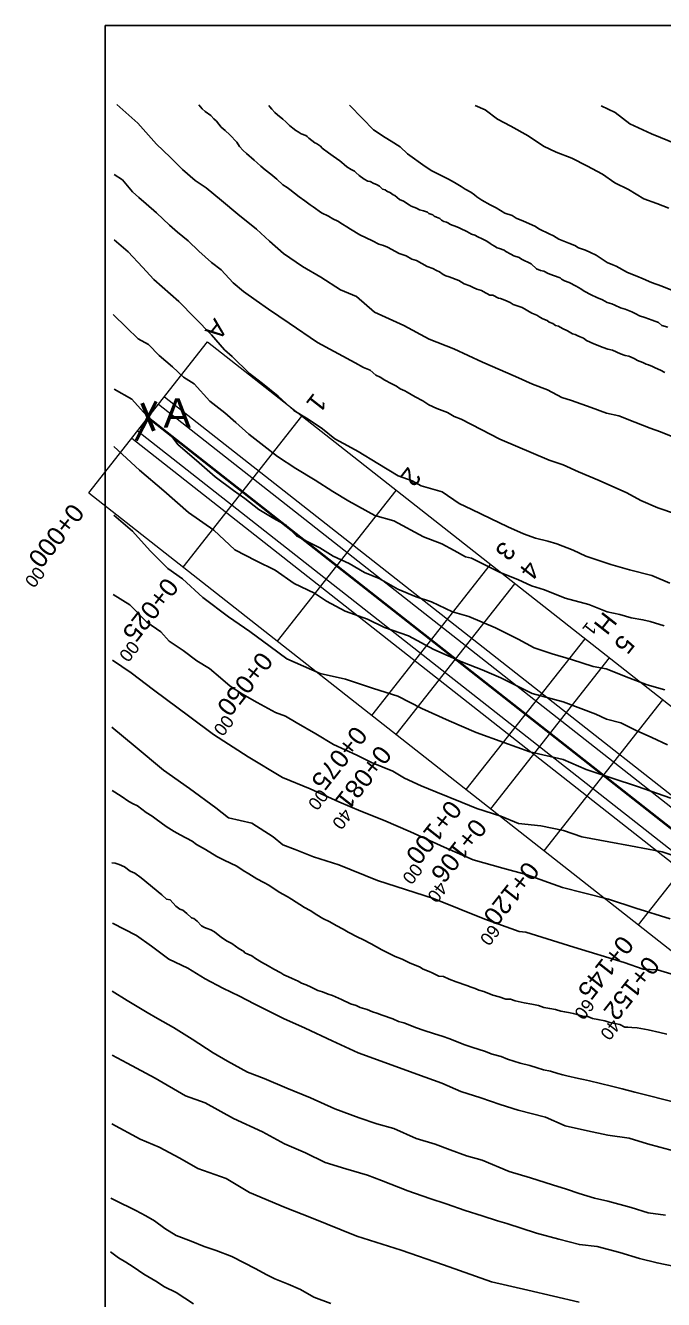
# Model space of a CAD drawing. Header units: millimetres. Extents: x 19067981 to 38137102, y 2652003 to 2652615.
# Drawn here: x 19068144.76 to 19068151.4, y 2652260.4 to 2652273.67 of the extents above; entities that cross this region are included whole.
import ezdxf

# ---------------------------------------------------------------- set-up
doc = ezdxf.new("R2010")
doc.units = ezdxf.units.MM
doc.layers.add('kurp', color=94, linetype='Continuous')
doc.layers.add('Layer1', color=7, linetype='Continuous', lineweight=50)
doc.styles.get("Standard").update_dxf_attribs({"font": 'arial.ttf'})

msp = doc.modelspace()

# ---------------------------------------------------------------- linework, layer by layer
for points in [[(19068145.591, 2652273.672), (19068174.11, 2652273.672), (19068174.11, 2652253.459), (19068145.591, 2652253.459), (19068145.591, 2652273.672)], [(19068145.714, 2652272.849), (19068145.932, 2652272.655), (19068146.125, 2652272.435), (19068146.268, 2652272.299), (19068146.398, 2652272.173), (19068146.527, 2652272.058), (19068146.643, 2652271.981), (19068146.803, 2652271.848), (19068146.973, 2652271.706), (19068147.167, 2652271.55), (19068147.303, 2652271.427), (19068147.449, 2652271.298), (19068147.646, 2652271.162), (19068147.837, 2652271.05), (19068148.042, 2652270.919), (19068148.208, 2652270.851), (19068148.396, 2652270.688), (19068148.702, 2652270.549), (19068148.964, 2652270.406), (19068149.223, 2652270.306), (19068149.519, 2652270.166), (19068149.863, 2652270.016), (19068150.04, 2652269.937), (19068150.198, 2652269.878), (19068150.347, 2652269.799), (19068150.448, 2652269.768), (19068150.651, 2652269.693), (19068150.812, 2652269.636), (19068150.94, 2652269.606), (19068151.107, 2652269.542), (19068151.266, 2652269.48), (19068151.372, 2652269.441), (19068151.621, 2652269.339)], [(19068146.568, 2652272.846), (19068146.6, 2652272.804), (19068146.634, 2652272.775), (19068146.692, 2652272.734), (19068146.724, 2652272.699), (19068146.75, 2652272.676), (19068146.799, 2652272.614), (19068146.84, 2652272.579), (19068146.889, 2652272.532), (19068146.961, 2652272.458), (19068146.99, 2652272.413), (19068147.028, 2652272.369), (19068147.064, 2652272.339), (19068147.144, 2652272.271), (19068147.175, 2652272.241), (19068147.212, 2652272.207), (19068147.256, 2652272.169), (19068147.316, 2652272.123), (19068147.378, 2652272.07), (19068147.442, 2652272.014), (19068147.487, 2652271.986), (19068147.513, 2652271.964), (19068147.611, 2652271.889), (19068147.67, 2652271.845), (19068147.724, 2652271.805), (19068147.758, 2652271.782), (19068147.845, 2652271.722), (19068147.916, 2652271.685), (19068147.96, 2652271.66), (19068148.012, 2652271.635), (19068148.063, 2652271.602), (19068148.107, 2652271.575), (19068148.144, 2652271.552), (19068148.244, 2652271.493), (19068148.309, 2652271.46), (19068148.373, 2652271.428), (19068148.439, 2652271.394), (19068148.489, 2652271.382), (19068148.532, 2652271.362), (19068148.653, 2652271.297), (19068148.725, 2652271.272), (19068148.783, 2652271.238), (19068148.831, 2652271.224), (19068148.943, 2652271.161), (19068149.003, 2652271.142), (19068149.041, 2652271.119), (19068149.071, 2652271.105), (19068149.11, 2652271.079), (19068149.139, 2652271.064), (19068149.174, 2652271.055), (19068149.272, 2652271.015), (19068149.33, 2652270.981), (19068149.387, 2652270.96), (19068149.422, 2652270.945), (19068149.462, 2652270.927), (19068149.511, 2652270.913), (19068149.527, 2652270.9), (19068149.596, 2652270.865), (19068149.629, 2652270.863), (19068149.685, 2652270.833), (19068149.707, 2652270.829), (19068149.752, 2652270.81), (19068149.808, 2652270.786), (19068149.839, 2652270.767), (19068149.88, 2652270.754), (19068149.932, 2652270.736), (19068150.035, 2652270.675), (19068150.084, 2652270.654), (19068150.117, 2652270.633), (19068150.148, 2652270.617), (19068150.192, 2652270.599), (19068150.213, 2652270.583), (19068150.252, 2652270.57), (19068150.281, 2652270.549), (19068150.312, 2652270.539), (19068150.353, 2652270.517), (19068150.404, 2652270.493), (19068150.457, 2652270.462), (19068150.485, 2652270.454), (19068150.512, 2652270.44), (19068150.537, 2652270.429), (19068150.572, 2652270.416), (19068150.603, 2652270.392), (19068150.68, 2652270.355), (19068150.776, 2652270.319), (19068150.825, 2652270.3), (19068150.872, 2652270.289), (19068150.955, 2652270.252), (19068151.005, 2652270.235), (19068151.044, 2652270.227), (19068151.1, 2652270.204), (19068151.132, 2652270.184), (19068151.189, 2652270.161), (19068151.225, 2652270.146), (19068151.249, 2652270.137), (19068151.288, 2652270.122), (19068151.317, 2652270.105), (19068151.372, 2652270.083), (19068151.419, 2652270.058)], [(19068148.134, 2652272.842), (19068148.27, 2652272.702), (19068148.385, 2652272.585), (19068148.507, 2652272.507), (19068148.569, 2652272.467), (19068148.663, 2652272.407), (19068148.74, 2652272.334), (19068148.924, 2652272.205), (19068148.993, 2652272.157), (19068149.166, 2652272.07), (19068149.229, 2652272.037), (19068149.297, 2652271.994), (19068149.339, 2652271.966), (19068149.399, 2652271.936), (19068149.437, 2652271.91), (19068149.46, 2652271.887), (19068149.513, 2652271.852), (19068149.599, 2652271.805), (19068149.635, 2652271.787), (19068149.662, 2652271.773), (19068149.752, 2652271.718), (19068149.828, 2652271.694), (19068149.871, 2652271.666), (19068149.946, 2652271.634), (19068150.065, 2652271.583), (19068150.114, 2652271.552), (19068150.215, 2652271.502), (19068150.259, 2652271.48), (19068150.314, 2652271.447), (19068150.417, 2652271.404), (19068150.48, 2652271.381), (19068150.518, 2652271.355), (19068150.592, 2652271.333), (19068150.644, 2652271.308), (19068150.704, 2652271.279), (19068150.787, 2652271.224), (19068150.818, 2652271.203), (19068150.876, 2652271.179), (19068150.91, 2652271.165), (19068151.03, 2652271.099), (19068151.126, 2652271.06), (19068151.192, 2652271.032), (19068151.28, 2652270.995), (19068151.388, 2652270.958), (19068151.498, 2652270.911)], [(19068149.444, 2652272.839), (19068149.549, 2652272.792), (19068149.676, 2652272.697), (19068149.813, 2652272.622), (19068149.995, 2652272.524), (19068150.154, 2652272.414), (19068150.286, 2652272.351), (19068150.449, 2652272.289), (19068150.607, 2652272.209), (19068150.77, 2652272.125), (19068150.897, 2652272.033), (19068151.038, 2652271.963), (19068151.201, 2652271.867), (19068151.333, 2652271.817), (19068151.461, 2652271.769)], [(19068150.754, 2652272.836), (19068150.9, 2652272.767), (19068151.054, 2652272.649), (19068151.279, 2652272.545), (19068151.544, 2652272.437)], [(19068145.684, 2652272.12), (19068145.771, 2652272.066), (19068145.877, 2652271.939), (19068145.941, 2652271.879), (19068146.018, 2652271.816), (19068146.125, 2652271.721), (19068146.26, 2652271.591), (19068146.346, 2652271.518), (19068146.456, 2652271.428), (19068146.568, 2652271.321), (19068146.697, 2652271.204), (19068146.799, 2652271.127), (19068146.924, 2652270.993), (19068147.032, 2652270.9), (19068147.162, 2652270.807), (19068147.293, 2652270.717), (19068147.508, 2652270.572), (19068147.803, 2652270.372), (19068148.194, 2652270.16), (19068148.281, 2652270.11), (19068148.351, 2652270.081), (19068148.409, 2652270.03), (19068148.456, 2652270.01), (19068148.502, 2652269.98), (19068148.568, 2652269.945), (19068148.624, 2652269.917), (19068148.663, 2652269.887), (19068148.711, 2652269.867), (19068148.735, 2652269.855), (19068148.819, 2652269.806), (19068148.898, 2652269.762), (19068148.961, 2652269.722), (19068149.046, 2652269.683), (19068149.154, 2652269.642), (19068149.226, 2652269.601), (19068149.297, 2652269.571), (19068149.505, 2652269.463), (19068149.701, 2652269.364), (19068150.214, 2652269.146), (19068150.358, 2652269.095), (19068150.518, 2652269.023), (19068150.733, 2652268.932), (19068151.023, 2652268.804), (19068151.169, 2652268.724), (19068151.345, 2652268.649), (19068151.541, 2652268.582)], [(19068145.684, 2652271.44), (19068145.831, 2652271.314), (19068145.981, 2652271.156), (19068146.098, 2652271.026), (19068146.357, 2652270.798), (19068146.524, 2652270.626), (19068146.697, 2652270.449), (19068146.834, 2652270.293), (19068146.912, 2652270.225), (19068147.093, 2652270.049), (19068147.229, 2652269.945), (19068147.391, 2652269.813), (19068147.556, 2652269.664), (19068147.705, 2652269.573), (19068147.853, 2652269.473), (19068147.981, 2652269.366), (19068148.118, 2652269.294), (19068148.227, 2652269.234), (19068148.429, 2652269.11), (19068148.643, 2652268.982), (19068148.786, 2652268.931), (19068148.882, 2652268.878), (19068149.1, 2652268.814), (19068149.278, 2652268.695), (19068149.41, 2652268.633), (19068149.603, 2652268.538), (19068149.784, 2652268.452), (19068149.945, 2652268.377), (19068150.071, 2652268.332), (19068150.199, 2652268.302), (19068150.293, 2652268.274), (19068150.465, 2652268.209), (19068150.597, 2652268.144), (19068150.857, 2652268.058), (19068151.05, 2652268.002), (19068151.284, 2652267.943), (19068151.471, 2652267.865)], [(19068145.685, 2652269.884), (19068145.868, 2652269.782), (19068146.052, 2652269.574), (19068146.276, 2652269.406), (19068146.353, 2652269.304), (19068146.541, 2652269.141), (19068146.735, 2652268.973), (19068146.928, 2652268.831), (19068147.047, 2652268.746), (19068147.192, 2652268.631), (19068147.348, 2652268.537), (19068147.479, 2652268.465), (19068147.585, 2652268.358), (19068147.714, 2652268.288), (19068147.825, 2652268.233), (19068147.966, 2652268.147), (19068148.13, 2652268.069), (19068148.293, 2652267.976), (19068148.444, 2652267.912), (19068148.64, 2652267.801), (19068148.828, 2652267.721), (19068148.989, 2652267.669), (19068149.206, 2652267.566), (19068149.379, 2652267.516), (19068149.654, 2652267.4), (19068149.89, 2652267.28), (19068150.059, 2652267.192), (19068150.244, 2652267.128), (19068150.447, 2652267.071), (19068150.672, 2652266.997), (19068150.808, 2652266.971), (19068151.042, 2652266.878), (19068151.235, 2652266.804), (19068151.418, 2652266.754)], [(19068145.68, 2652269.288), (19068145.949, 2652269.041), (19068146.201, 2652268.826), (19068146.459, 2652268.6), (19068146.722, 2652268.416), (19068146.943, 2652268.211), (19068147.164, 2652268.096), (19068147.36, 2652267.998), (19068147.56, 2652267.861), (19068147.77, 2652267.761), (19068147.896, 2652267.677), (19068148.091, 2652267.572), (19068148.323, 2652267.488), (19068148.501, 2652267.404), (19068148.749, 2652267.315), (19068149.012, 2652267.173), (19068149.312, 2652267.042), (19068149.517, 2652266.963), (19068149.712, 2652266.879), (19068150.038, 2652266.716), (19068150.359, 2652266.627), (19068150.701, 2652266.5), (19068150.809, 2652266.449), (19068150.961, 2652266.409), (19068151.12, 2652266.33), (19068151.284, 2652266.257), (19068151.446, 2652266.18)], [(19068145.68, 2652268.574), (19068145.875, 2652268.407), (19068146.06, 2652268.202), (19068146.245, 2652268.017), (19068146.395, 2652267.909), (19068146.609, 2652267.715), (19068146.874, 2652267.513), (19068147.097, 2652267.36), (19068147.31, 2652267.203), (19068147.484, 2652267.078), (19068147.831, 2652266.923), (19068148.093, 2652266.863), (19068148.386, 2652266.769), (19068148.637, 2652266.686), (19068148.888, 2652266.56), (19068149.174, 2652266.431), (19068149.453, 2652266.309), (19068149.743, 2652266.205), (19068150.011, 2652266.107), (19068150.359, 2652266.029), (19068150.6, 2652265.925), (19068150.868, 2652265.834), (19068151.133, 2652265.747), (19068151.479, 2652265.625)], [(19068145.675, 2652267.745), (19068145.85, 2652267.637), (19068146.024, 2652267.459), (19068146.17, 2652267.357), (19068146.258, 2652267.26), (19068146.404, 2652267.164), (19068146.545, 2652267.055), (19068146.679, 2652266.977), (19068146.792, 2652266.88), (19068146.894, 2652266.79), (19068147.021, 2652266.709), (19068147.174, 2652266.623), (19068147.366, 2652266.517), (19068147.47, 2652266.478), (19068147.58, 2652266.412), (19068147.784, 2652266.296), (19068147.969, 2652266.185), (19068148.212, 2652266.074), (19068148.364, 2652265.996), (19068148.586, 2652265.908), (19068148.709, 2652265.832), (19068148.88, 2652265.753), (19068149.035, 2652265.691), (19068149.307, 2652265.581), (19068149.46, 2652265.516), (19068149.71, 2652265.437), (19068149.893, 2652265.363), (19068150.126, 2652265.336), (19068150.362, 2652265.29), (19068150.554, 2652265.223), (19068150.834, 2652265.172), (19068151.061, 2652265.128), (19068151.246, 2652265.093), (19068151.391, 2652265.068), (19068151.634, 2652264.986)], [(19068145.662, 2652266.363), (19068145.903, 2652266.163), (19068146.2, 2652265.917), (19068146.47, 2652265.726), (19068146.742, 2652265.523), (19068146.877, 2652265.421), (19068147.118, 2652265.364), (19068147.341, 2652265.221), (19068147.441, 2652265.138), (19068147.57, 2652265.089), (19068147.762, 2652265.015), (19068148.025, 2652264.932), (19068148.426, 2652264.769), (19068149.009, 2652264.581), (19068149.544, 2652264.364), (19068149.9, 2652264.238), (19068149.971, 2652264.229), (19068150.469, 2652264.072), (19068150.993, 2652263.913), (19068151.193, 2652263.845), (19068151.342, 2652263.836), (19068151.654, 2652263.745)], [(19068145.666, 2652265.705), (19068145.758, 2652265.647), (19068145.837, 2652265.591), (19068145.883, 2652265.565), (19068145.928, 2652265.544), (19068146.018, 2652265.475), (19068146.08, 2652265.437), (19068146.121, 2652265.407), (19068146.226, 2652265.331), (19068146.311, 2652265.277), (19068146.374, 2652265.244), (19068146.497, 2652265.178), (19068146.543, 2652265.142), (19068146.635, 2652265.091), (19068146.755, 2652265.018), (19068146.832, 2652264.98), (19068146.963, 2652264.916), (19068147.028, 2652264.873), (19068147.086, 2652264.838), (19068147.171, 2652264.785), (19068147.244, 2652264.746), (19068147.297, 2652264.718), (19068147.403, 2652264.646), (19068147.485, 2652264.6), (19068147.532, 2652264.575), (19068147.665, 2652264.488), (19068147.727, 2652264.454), (19068147.795, 2652264.411), (19068147.858, 2652264.373), (19068147.93, 2652264.336), (19068147.997, 2652264.301), (19068148.069, 2652264.262), (19068148.122, 2652264.231), (19068148.221, 2652264.179), (19068148.273, 2652264.155), (19068148.361, 2652264.109), (19068148.471, 2652264.047), (19068148.61, 2652263.976), (19068148.682, 2652263.948), (19068148.767, 2652263.908), (19068148.863, 2652263.868), (19068148.901, 2652263.845), (19068148.964, 2652263.819), (19068148.997, 2652263.806), (19068149.064, 2652263.773), (19068149.115, 2652263.767), (19068149.171, 2652263.74), (19068149.245, 2652263.713), (19068149.355, 2652263.676), (19068149.402, 2652263.657), (19068149.444, 2652263.644), (19068149.483, 2652263.627), (19068149.532, 2652263.611), (19068149.629, 2652263.574), (19068149.694, 2652263.555), (19068149.764, 2652263.532), (19068149.811, 2652263.532), (19068149.861, 2652263.515), (19068149.953, 2652263.495), (19068150.032, 2652263.479), (19068150.101, 2652263.465), (19068150.158, 2652263.447), (19068150.219, 2652263.434), (19068150.279, 2652263.423), (19068150.334, 2652263.407), (19068150.376, 2652263.399), (19068150.431, 2652263.389), (19068150.464, 2652263.383), (19068150.505, 2652263.372), (19068150.57, 2652263.353), (19068150.617, 2652263.352), (19068150.665, 2652263.332), (19068150.722, 2652263.322), (19068150.794, 2652263.305), (19068150.846, 2652263.29), (19068150.951, 2652263.269), (19068151.001, 2652263.241), (19068151.034, 2652263.24), (19068151.074, 2652263.238), (19068151.13, 2652263.233), (19068151.243, 2652263.213), (19068151.367, 2652263.184), (19068151.439, 2652263.168)], [(19068145.662, 2652264.952), (19068145.695, 2652264.948), (19068145.737, 2652264.935), (19068145.793, 2652264.91), (19068145.852, 2652264.864), (19068145.901, 2652264.843), (19068145.967, 2652264.797), (19068146.183, 2652264.617), (19068146.229, 2652264.575), (19068146.268, 2652264.567), (19068146.326, 2652264.501), (19068146.37, 2652264.471), (19068146.399, 2652264.459), (19068146.442, 2652264.424), (19068146.489, 2652264.378), (19068146.515, 2652264.372), (19068146.549, 2652264.345), (19068146.596, 2652264.297), (19068146.624, 2652264.28), (19068146.655, 2652264.268), (19068146.69, 2652264.254), (19068146.729, 2652264.232), (19068146.802, 2652264.174), (19068146.863, 2652264.137), (19068146.911, 2652264.111), (19068146.986, 2652264.055), (19068147.031, 2652264.032), (19068147.047, 2652264.014), (19068147.078, 2652264.001), (19068147.117, 2652263.982), (19068147.158, 2652263.954), (19068147.22, 2652263.918), (19068147.287, 2652263.879), (19068147.346, 2652263.846), (19068147.419, 2652263.807), (19068147.451, 2652263.785), (19068147.5, 2652263.764), (19068147.537, 2652263.747), (19068147.6, 2652263.718), (19068147.637, 2652263.7), (19068147.684, 2652263.682), (19068147.736, 2652263.656), (19068147.806, 2652263.621), (19068147.854, 2652263.609), (19068147.913, 2652263.585), (19068147.958, 2652263.57), (19068148.052, 2652263.53), (19068148.144, 2652263.485), (19068148.206, 2652263.466), (19068148.247, 2652263.447), (19068148.318, 2652263.424), (19068148.373, 2652263.4), (19068148.42, 2652263.387), (19068148.476, 2652263.367), (19068148.586, 2652263.328), (19068148.645, 2652263.299), (19068148.702, 2652263.285), (19068148.833, 2652263.233), (19068148.902, 2652263.208), (19068149.021, 2652263.172), (19068149.099, 2652263.147), (19068149.18, 2652263.118), (19068149.326, 2652263.061), (19068149.42, 2652263.028), (19068149.542, 2652262.989), (19068149.621, 2652262.961), (19068149.713, 2652262.934), (19068149.779, 2652262.909), (19068149.912, 2652262.865), (19068150.013, 2652262.84), (19068150.088, 2652262.818), (19068150.154, 2652262.796), (19068150.227, 2652262.782), (19068150.303, 2652262.757), (19068150.357, 2652262.744), (19068150.398, 2652262.732), (19068150.519, 2652262.707), (19068150.571, 2652262.696), (19068150.634, 2652262.68), (19068150.862, 2652262.627), (19068150.975, 2652262.599), (19068151.106, 2652262.565), (19068151.26, 2652262.525), (19068151.571, 2652262.444)], [(19068145.668, 2652264.323), (19068145.916, 2652264.194), (19068146.074, 2652264.083), (19068146.253, 2652263.95), (19068146.451, 2652263.856), (19068146.633, 2652263.745), (19068146.817, 2652263.647), (19068146.99, 2652263.563), (19068147.144, 2652263.484), (19068147.449, 2652263.331), (19068147.675, 2652263.23), (19068147.956, 2652263.099), (19068148.226, 2652262.973), (19068148.466, 2652262.885), (19068148.835, 2652262.75), (19068149.098, 2652262.658), (19068149.295, 2652262.572), (19068149.503, 2652262.506), (19068149.702, 2652262.435), (19068149.892, 2652262.375), (19068150.174, 2652262.304), (19068150.382, 2652262.212), (19068150.613, 2652262.161), (19068150.824, 2652262.116), (19068151.045, 2652262.084), (19068151.238, 2652262.024), (19068151.366, 2652261.991), (19068151.575, 2652261.936)], [(19068145.665, 2652262.949), (19068145.821, 2652262.864), (19068146.112, 2652262.709), (19068146.427, 2652262.524), (19068146.632, 2652262.452), (19068146.928, 2652262.288), (19068147.231, 2652262.149), (19068147.459, 2652262.024), (19068147.677, 2652261.931), (19068147.881, 2652261.831), (19068148.097, 2652261.766), (19068148.321, 2652261.699), (19068148.47, 2652261.643), (19068148.741, 2652261.537), (19068148.972, 2652261.456), (19068149.143, 2652261.4), (19068149.34, 2652261.333), (19068149.516, 2652261.275), (19068149.675, 2652261.225), (19068149.773, 2652261.196), (19068150.082, 2652261.097), (19068150.314, 2652261.034), (19068150.529, 2652260.976), (19068150.714, 2652260.956), (19068150.948, 2652260.893), (19068151.154, 2652260.831), (19068151.337, 2652260.786), (19068151.623, 2652260.729)], [(19068145.66, 2652262.234), (19068145.957, 2652262.074), (19068146.154, 2652261.991), (19068146.368, 2652261.877), (19068146.556, 2652261.767), (19068146.851, 2652261.665), (19068147.095, 2652261.52), (19068147.467, 2652261.362), (19068147.741, 2652261.255), (19068148.21, 2652261.063), (19068148.674, 2652260.917), (19068149.115, 2652260.766), (19068149.615, 2652260.587), (19068149.993, 2652260.501), (19068150.526, 2652260.377)], [(19068147.94, 2652260.364), (19068147.765, 2652260.429), (19068147.624, 2652260.508), (19068147.496, 2652260.563), (19068147.358, 2652260.62), (19068147.273, 2652260.66), (19068147.153, 2652260.727), (19068147.038, 2652260.788), (19068146.91, 2652260.853), (19068146.746, 2652260.914), (19068146.622, 2652260.955), (19068146.488, 2652261.012), (19068146.33, 2652261.071), (19068146.214, 2652261.144), (19068146.105, 2652261.223), (19068146.014, 2652261.276), (19068145.909, 2652261.333), (19068145.834, 2652261.371), (19068145.767, 2652261.402), (19068145.651, 2652261.46)], [(19068145.648, 2652260.901), (19068145.73, 2652260.84), (19068145.805, 2652260.792), (19068145.882, 2652260.746), (19068145.994, 2652260.667), (19068146.12, 2652260.597), (19068146.21, 2652260.537), (19068146.33, 2652260.476), (19068146.51, 2652260.359)]]:
    msp.add_lwpolyline(points)
at = {"color": 61}
for points in [[(19068151.448, 2652270.53), (19068151.388, 2652270.546), (19068151.351, 2652270.579), (19068151.287, 2652270.603), (19068151.209, 2652270.632), (19068151.154, 2652270.647), (19068151.116, 2652270.668), (19068151.074, 2652270.691), (19068151.006, 2652270.717), (19068150.957, 2652270.731), (19068150.899, 2652270.76), (19068150.866, 2652270.773), (19068150.816, 2652270.787), (19068150.768, 2652270.814), (19068150.71, 2652270.838), (19068150.652, 2652270.866), (19068150.579, 2652270.905), (19068150.544, 2652270.928), (19068150.494, 2652270.958), (19068150.422, 2652270.996), (19068150.375, 2652271.011), (19068150.343, 2652271.031), (19068150.329, 2652271.045), (19068150.259, 2652271.068), (19068150.203, 2652271.09), (19068150.158, 2652271.112), (19068150.122, 2652271.121), (19068150.082, 2652271.139), (19068150.027, 2652271.19), (19068149.927, 2652271.24), (19068149.901, 2652271.256), (19068149.847, 2652271.274), (19068149.813, 2652271.291), (19068149.762, 2652271.317), (19068149.744, 2652271.331), (19068149.696, 2652271.348), (19068149.673, 2652271.357), (19068149.644, 2652271.375), (19068149.62, 2652271.389), (19068149.598, 2652271.403), (19068149.564, 2652271.425), (19068149.518, 2652271.45), (19068149.472, 2652271.472), (19068149.441, 2652271.488), (19068149.404, 2652271.499), (19068149.358, 2652271.525), (19068149.336, 2652271.538), (19068149.311, 2652271.549), (19068149.269, 2652271.568), (19068149.226, 2652271.587), (19068149.203, 2652271.591), (19068149.18, 2652271.604), (19068149.166, 2652271.613), (19068149.144, 2652271.624), (19068149.116, 2652271.632), (19068149.094, 2652271.646), (19068149.074, 2652271.662), (19068149.041, 2652271.674), (19068149.017, 2652271.687), (19068149.001, 2652271.701), (19068148.96, 2652271.713), (19068148.947, 2652271.729), (19068148.905, 2652271.742), (19068148.865, 2652271.752), (19068148.834, 2652271.771), (19068148.777, 2652271.789), (19068148.756, 2652271.805), (19068148.696, 2652271.842), (19068148.655, 2652271.858), (19068148.631, 2652271.881), (19068148.606, 2652271.901), (19068148.589, 2652271.91), (19068148.563, 2652271.928), (19068148.524, 2652271.947), (19068148.508, 2652271.96), (19068148.477, 2652271.969), (19068148.448, 2652271.998), (19068148.417, 2652272.017), (19068148.39, 2652272.028), (19068148.352, 2652272.047), (19068148.326, 2652272.051), (19068148.287, 2652272.071), (19068148.235, 2652272.108), (19068148.201, 2652272.14), (19068148.187, 2652272.155), (19068148.152, 2652272.172), (19068148.106, 2652272.2), (19068148.079, 2652272.223), (19068148.055, 2652272.244), (19068148.034, 2652272.263), (19068147.964, 2652272.311), (19068147.917, 2652272.344), (19068147.852, 2652272.394), (19068147.834, 2652272.414), (19068147.793, 2652272.443), (19068147.775, 2652272.451), (19068147.713, 2652272.497), (19068147.696, 2652272.517), (19068147.681, 2652272.525), (19068147.632, 2652272.544), (19068147.599, 2652272.564), (19068147.577, 2652272.58), (19068147.546, 2652272.604), (19068147.51, 2652272.632), (19068147.473, 2652272.67), (19068147.442, 2652272.698), (19068147.384, 2652272.74), (19068147.358, 2652272.765), (19068147.326, 2652272.799), (19068147.307, 2652272.824), (19068147.297, 2652272.839)], [(19068145.676, 2652270.662), (19068145.812, 2652270.527), (19068145.934, 2652270.409), (19068146.044, 2652270.351), (19068146.155, 2652270.236), (19068146.291, 2652270.118), (19068146.407, 2652270.011), (19068146.518, 2652269.939), (19068146.682, 2652269.761), (19068146.839, 2652269.637), (19068146.952, 2652269.538), (19068147.086, 2652269.415), (19068147.245, 2652269.294), (19068147.384, 2652269.183), (19068147.576, 2652269.059), (19068147.776, 2652268.937), (19068147.96, 2652268.819), (19068148.129, 2652268.718), (19068148.399, 2652268.57), (19068148.596, 2652268.514), (19068148.906, 2652268.348), (19068149.097, 2652268.273), (19068149.225, 2652268.205), (19068149.343, 2652268.138), (19068149.405, 2652268.126), (19068149.543, 2652268.056), (19068149.702, 2652267.975), (19068149.888, 2652267.904), (19068150.029, 2652267.836), (19068150.165, 2652267.794), (19068150.38, 2652267.709), (19068150.626, 2652267.641), (19068150.818, 2652267.566), (19068150.948, 2652267.539), (19068151.069, 2652267.502), (19068151.19, 2652267.483), (19068151.266, 2652267.466), (19068151.412, 2652267.421)], [(19068145.667, 2652267.064), (19068145.861, 2652266.93), (19068146.096, 2652266.753), (19068146.474, 2652266.472), (19068146.718, 2652266.287), (19068147.081, 2652266.057), (19068147.439, 2652265.841), (19068147.727, 2652265.722), (19068148.023, 2652265.587), (19068148.252, 2652265.49), (19068148.489, 2652265.397), (19068148.77, 2652265.274), (19068149.122, 2652265.115), (19068149.424, 2652264.982), (19068149.73, 2652264.896), (19068149.976, 2652264.83), (19068150.353, 2652264.695), (19068150.57, 2652264.641), (19068150.832, 2652264.574), (19068151.115, 2652264.48), (19068151.473, 2652264.369)], [(19068145.666, 2652263.615), (19068145.822, 2652263.518), (19068146.027, 2652263.394), (19068146.138, 2652263.332), (19068146.303, 2652263.237), (19068146.496, 2652263.114), (19068146.715, 2652262.972), (19068146.864, 2652262.886), (19068147.074, 2652262.773), (19068147.247, 2652262.706), (19068147.483, 2652262.605), (19068147.73, 2652262.504), (19068147.982, 2652262.389), (19068148.236, 2652262.296), (19068148.419, 2652262.235), (19068148.597, 2652262.185), (19068148.828, 2652262.081), (19068149.026, 2652262.021), (19068149.183, 2652261.964), (19068149.353, 2652261.902), (19068149.516, 2652261.854), (19068149.799, 2652261.737), (19068150.02, 2652261.673), (19068150.25, 2652261.599), (19068150.394, 2652261.553), (19068150.526, 2652261.51), (19068150.684, 2652261.461), (19068150.824, 2652261.429), (19068151.069, 2652261.363), (19068151.244, 2652261.308), (19068151.425, 2652261.283)]]:
    msp.add_lwpolyline(points, dxfattribs=at)
at = {"color": 2, "lineweight": 35}
msp.add_lwpolyline([(19068146.038, 2652269.59), (19068155.572, 2652262.097)], dxfattribs=at)
at = {"layer": 'kurp', "color": 4, "lineweight": 5}
for p, q in [((19068145.42, 2652268.804), (19068146.656, 2652270.376)), ((19068146.402, 2652268.031), (19068147.638, 2652269.604)), ((19068147.385, 2652267.259), (19068148.621, 2652268.831)), ((19068148.368, 2652266.486), (19068149.604, 2652268.059)), ((19068148.622, 2652266.287), (19068149.858, 2652267.859)), ((19068149.351, 2652265.714), (19068150.587, 2652267.286)), ((19068149.605, 2652265.514), (19068150.841, 2652267.087)), ((19068150.16, 2652265.078), (19068151.396, 2652266.651)), ((19068151.143, 2652264.306), (19068152.378, 2652265.878))]:
    msp.add_line(p, q, dxfattribs=at)
at = {"layer": 'kurp', "color": 5, "lineweight": 0}
for points in [[(19068146.656, 2652270.376), (19068156.19, 2652262.883, 0.269039), (19068167.617, 2652261.267), (19068170.475, 2652262.426)], [(19068145.42, 2652268.804), (19068154.954, 2652261.31, 0.269039), (19068168.368, 2652259.413), (19068171.227, 2652260.573)]]:
    msp.add_lwpolyline(points, format="xyb", dxfattribs=at)
at = {"layer": 'kurp', "lineweight": 0}
for points in [[(19068146.208, 2652269.806), (19068155.742, 2652262.313, 0.269039), (19068167.889, 2652260.595), (19068170.748, 2652261.755)], [(19068146.146, 2652269.727), (19068155.68, 2652262.234, 0.269039), (19068167.927, 2652260.502), (19068170.786, 2652261.662)], [(19068145.929, 2652269.452), (19068155.464, 2652261.959, 0.269039), (19068168.058, 2652260.178), (19068170.917, 2652261.337)], [(19068145.868, 2652269.374), (19068155.402, 2652261.88, 0.269039), (19068168.096, 2652260.085), (19068170.955, 2652261.245)]]:
    msp.add_lwpolyline(points, format="xyb", dxfattribs=at)
at = {"layer": 'Layer1'}
for p, q in [((19068146.123, 2652269.755), (19068145.914, 2652269.35)), ((19068146.123, 2652269.755), (19068145.914, 2652269.35)), ((19068146.123, 2652269.755), (19068145.914, 2652269.35)), ((19068145.975, 2652269.738), (19068146.097, 2652269.45)), ((19068145.975, 2652269.738), (19068146.097, 2652269.45)), ((19068145.975, 2652269.738), (19068146.097, 2652269.45))]:
    msp.add_line(p, q, dxfattribs=at)

# ---------------------------------------------------------------- texts
at = {"insert": (19068146.2, 2652269.79), "char_height": 0.305, "attachment_point": 1}
msp.add_mtext('A', dxfattribs=at)
at = {"layer": 'kurp', "color": 4, "lineweight": 0, "ltscale": 0.2, "insert": (19068146.752, 2652270.504), "char_height": 0.19, "attachment_point": 5, "rotation": 231.836}
msp.add_mtext('\\A1;{\\C0;A}', dxfattribs=at)
at = {"layer": 'kurp', "color": 0, "lineweight": 0, "ltscale": 0.2, "char_height": 0.19, "attachment_point": 5, "rotation": 231.836}
for s, insert in [('\\A1;1', (19068147.795, 2652269.739)), ('\\A1;2', (19068148.777, 2652268.97)), ('\\A1;0+000{\\H0.7x;\\S00^ ;}', (19068145.043, 2652268.258)), ('\\A1;3', (19068149.76, 2652268.198)), ('\\A1;4', (19068150.014, 2652267.998)), ('\\A1;0+025{\\H0.7x;\\S00^ ;}', (19068146.025, 2652267.485)), ('\\A1;H{\\H0.7x;\\S^ 1;}', (19068150.743, 2652267.425)), ('\\A1;5', (19068150.997, 2652267.226)), ('\\A1;0+050{\\H0.7x;\\S00^ ;}', (19068147.008, 2652266.713)), ('\\A1;0+075{\\H0.7x;\\S00^ ;}', (19068147.991, 2652265.94)), ('\\A1;0+081{\\H0.7x;\\S40^ ;}', (19068148.243, 2652265.739)), ('\\A1;0+100{\\H0.7x;\\S00^ ;}', (19068148.974, 2652265.168)), ('\\A1;0+106{\\H0.7x;\\S40^ ;}', (19068149.235, 2652264.977)), ('\\A1;0+120{\\H0.7x;\\S60^ ;}', (19068149.781, 2652264.53)), ('\\A1;0+145{\\H0.7x;\\S60^ ;}', (19068150.764, 2652263.758)), ('\\A1;0+152{\\H0.7x;\\S40^ ;}', (19068151.034, 2652263.545))]:
    msp.add_mtext(s, dxfattribs=dict(at, insert=insert))

doc.saveas('drawing.dxf')
